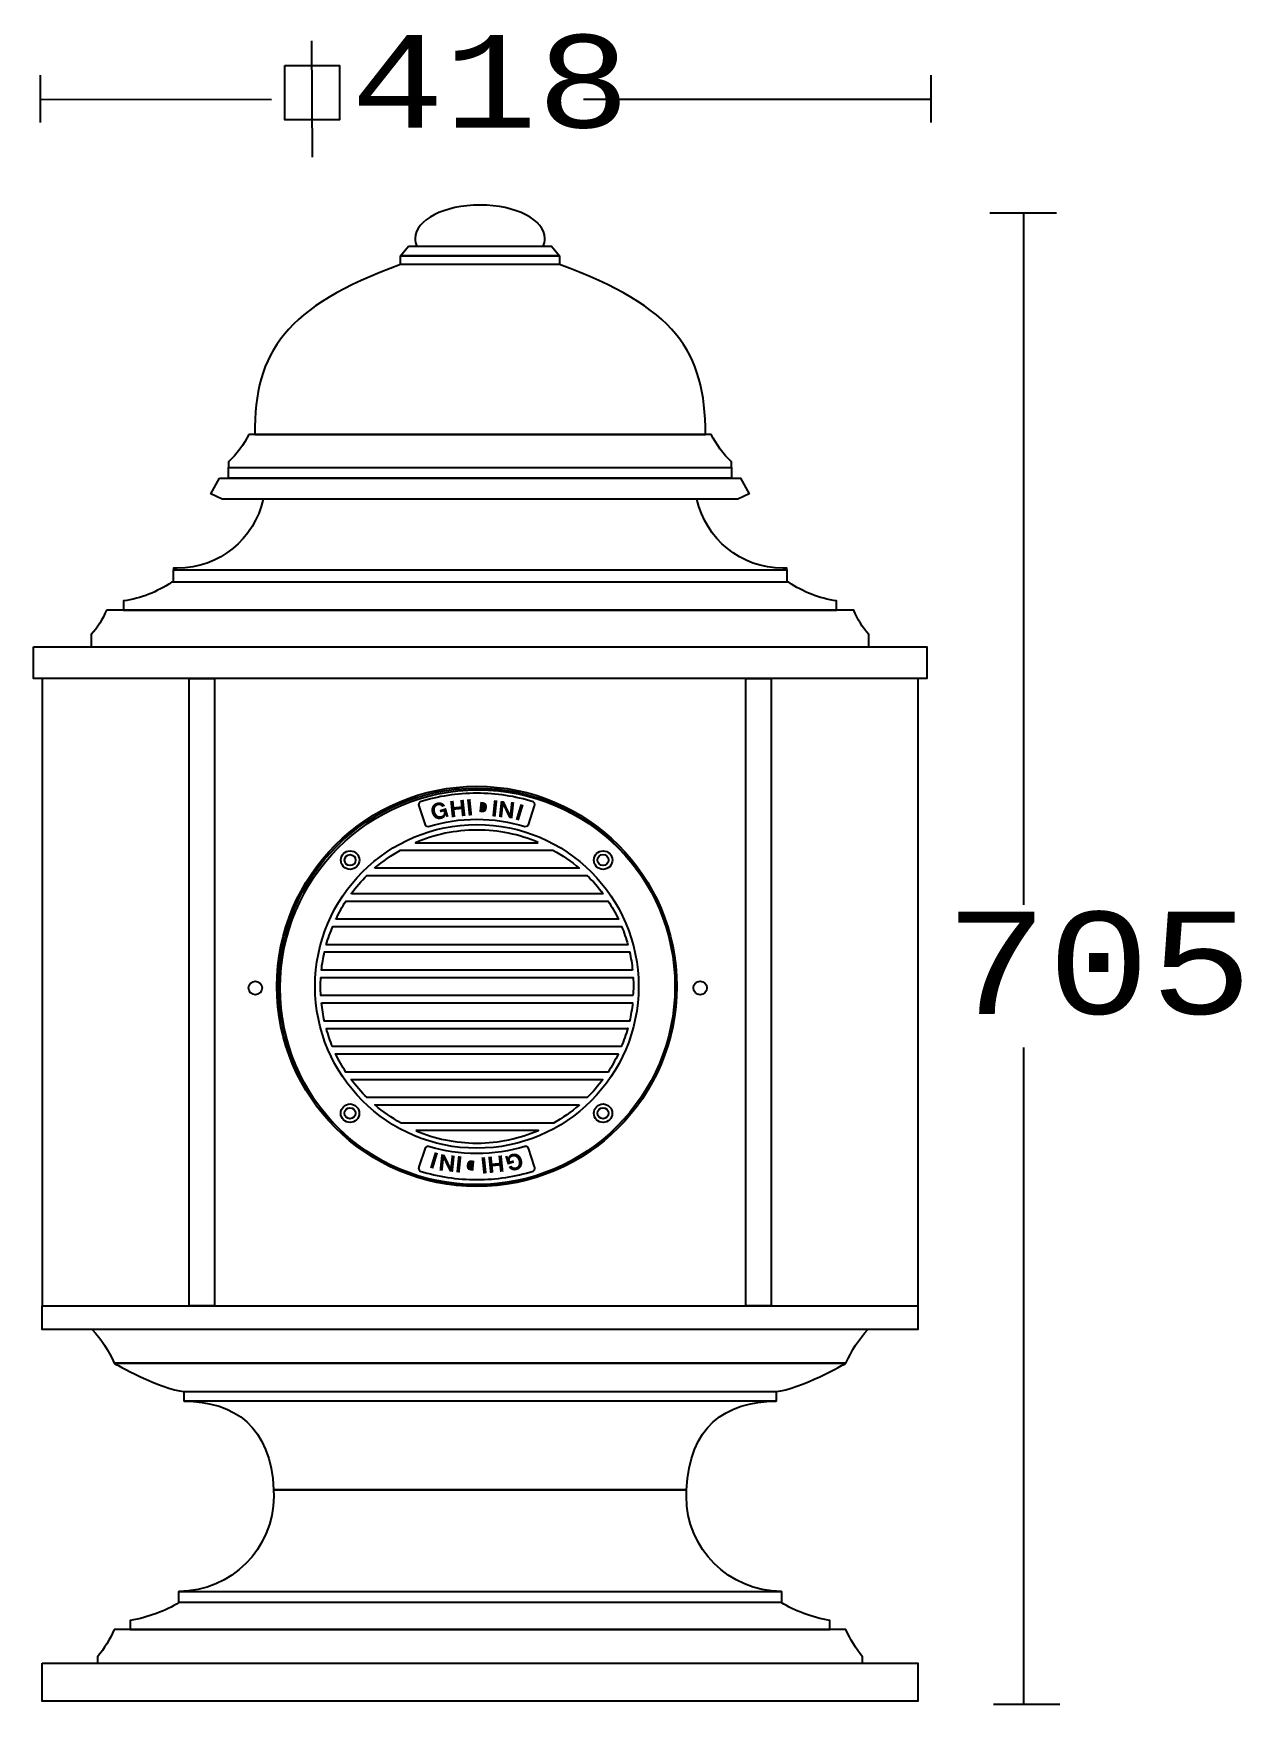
# Model space of a CAD drawing. Extents: x 0 to 181, y 0 to 250.
import ezdxf

# ---------------------------------------------------------------- set-up
doc = ezdxf.new("R2010")
doc.units = 0
doc.layers.add('LIVELLO_1', color=160, linetype='Continuous')
doc.styles.add('STD', font='txt')

# ---------------------------------------------------------------- blocks, each defined once
blk = doc.blocks.new('AI9-BLK1')
at = {"layer": 'LIVELLO_1'}
h = blk.add_hatch(color=7, dxfattribs=at)
h.dxf.hatch_style = 2
h.paths.add_polyline_path([(-23.91, 7.54), (-23.37, 7.6), (-23.48, 8.64), (-22.51, 8.74), (-22.4, 7.7), (-21.86, 7.76), (-22.12, 10.17), (-22.65, 10.11), (-22.55, 9.19), (-23.53, 9.09), (-23.63, 10.02), (-24.16, 9.96)])
h = blk.add_hatch(color=7, dxfattribs=at)
h.dxf.hatch_style = 2
h.paths.add_polyline_path([(-21.39, 7.79), (-20.86, 7.85), (-21.11, 10.27), (-21.64, 10.21)])
h = blk.add_hatch(color=7, dxfattribs=at)
h.dxf.hatch_style = 2
edge = h.paths.add_edge_path(flags=16)
edge.add_spline(control_points=[(-20.39, 7.94), (-20.39, 7.94), (-19.35, 7.83), (-19.35, 7.83), (-18.61, 7.76), (-18.2, 8.24), (-18.12, 8.94), (-18.04, 9.74), (-18.47, 10.18), (-19.09, 10.25), (-19.09, 10.25), (-20.14, 10.36), (-20.14, 10.36), (-20.14, 10.36), (-20.39, 7.94), (-20.39, 7.94)], knot_values=[0, 0, 0, 0, 1, 1, 1, 2, 2, 2, 3, 3, 3, 4, 4, 4, 5, 5, 5, 5], degree=3, periodic=0)
edge = h.paths.add_edge_path()
edge.add_spline(control_points=[(-19.65, 9.86), (-19.65, 9.86), (-19.27, 9.82), (-19.27, 9.82), (-18.75, 9.76), (-18.61, 9.43), (-18.66, 8.95), (-18.71, 8.41), (-19.03, 8.26), (-19.34, 8.29), (-19.34, 8.29), (-19.81, 8.33), (-19.81, 8.33), (-19.81, 8.33), (-19.65, 9.86), (-19.65, 9.86)], knot_values=[0, 0, 0, 0, 1, 1, 1, 2, 2, 2, 3, 3, 3, 4, 4, 4, 5, 5, 5, 5], degree=3, periodic=0)
h = blk.add_hatch(color=7, dxfattribs=at)
h.dxf.hatch_style = 2
h.paths.add_polyline_path([(-17.87, 7.69), (-17.35, 7.64), (-17.09, 10.05), (-17.62, 10.11)])
h = blk.add_hatch(color=7, dxfattribs=at)
h.dxf.hatch_style = 2
h.paths.add_polyline_path([(-16.88, 7.59), (-16.38, 7.54), (-16.21, 9.15), (-16.2, 9.15), (-15.37, 7.43), (-14.84, 7.37), (-14.58, 9.79), (-15.08, 9.84), (-15.25, 8.22), (-15.26, 8.22), (-16.1, 9.95), (-16.62, 10)])
h = blk.add_hatch(color=7, dxfattribs=at)
h.dxf.hatch_style = 2
edge = h.paths.add_edge_path()
edge.add_spline(control_points=[(-24.7, 7.58), (-24.7, 7.58), (-24.38, 7.68), (-24.38, 7.68), (-24.38, 7.68), (-24.76, 8.94), (-24.76, 8.94), (-24.76, 8.94), (-25.74, 8.64), (-25.74, 8.64), (-25.74, 8.64), (-25.62, 8.26), (-25.62, 8.26), (-25.62, 8.26), (-25.11, 8.41), (-25.11, 8.41), (-25.03, 8.08), (-25.17, 7.84), (-25.51, 7.74), (-25.96, 7.61), (-26.26, 7.94), (-26.38, 8.33), (-26.5, 8.73), (-26.45, 9.18), (-25.99, 9.32), (-25.75, 9.39), (-25.51, 9.32), (-25.38, 9.08), (-25.38, 9.08), (-24.89, 9.23), (-24.89, 9.23), (-25.1, 9.74), (-25.64, 9.89), (-26.12, 9.75), (-26.84, 9.53), (-27.1, 8.86), (-26.89, 8.17), (-26.68, 7.5), (-26.09, 7.09), (-25.38, 7.31), (-25.15, 7.38), (-24.94, 7.54), (-24.84, 7.83), (-24.84, 7.83), (-24.7, 7.58), (-24.7, 7.58)], knot_values=[0, 0, 0, 0, 1, 1, 1, 2, 2, 2, 3, 3, 3, 4, 4, 4, 5, 5, 5, 6, 6, 6, 7, 7, 7, 8, 8, 8, 9, 9, 9, 10, 10, 10, 11, 11, 11, 12, 12, 12, 13, 13, 13, 14, 14, 14, 15, 15, 15, 15], degree=3, periodic=0)
h = blk.add_hatch(color=7, dxfattribs=at)
h.dxf.hatch_style = 2
h.paths.add_polyline_path([(-14.38, 7.21), (-13.88, 7.06), (-13.17, 9.38), (-13.68, 9.53)])
h = blk.add_hatch(color=7, dxfattribs=at)
h.dxf.hatch_style = 2
h.paths.add_polyline_path([(-25.95, -42.55), (-26.46, -42.4), (-27.17, -44.72), (-26.66, -44.87)])
h = blk.add_hatch(color=7, dxfattribs=at)
h.dxf.hatch_style = 2
h.paths.add_polyline_path([(-23.46, -42.93), (-23.95, -42.88), (-24.13, -44.49), (-24.13, -44.49), (-24.97, -42.77), (-25.5, -42.71), (-25.75, -45.13), (-25.25, -45.18), (-25.08, -43.56), (-25.08, -43.56), (-24.24, -45.29), (-23.71, -45.35)])
h = blk.add_hatch(color=7, dxfattribs=at)
h.dxf.hatch_style = 2
h.paths.add_polyline_path([(-22.46, -43.03), (-22.99, -42.97), (-23.24, -45.39), (-22.71, -45.45)])
h = blk.add_hatch(color=7, dxfattribs=at)
h.dxf.hatch_style = 2
edge = h.paths.add_edge_path(flags=16)
edge.add_spline(control_points=[(-19.95, -43.28), (-19.95, -43.28), (-20.99, -43.17), (-20.99, -43.17), (-21.73, -43.09), (-22.14, -43.58), (-22.21, -44.28), (-22.3, -45.08), (-21.86, -45.52), (-21.24, -45.59), (-21.24, -45.59), (-20.2, -45.7), (-20.2, -45.7), (-20.2, -45.7), (-19.95, -43.28), (-19.95, -43.28)], knot_values=[0, 0, 0, 0, 1, 1, 1, 2, 2, 2, 3, 3, 3, 4, 4, 4, 5, 5, 5, 5], degree=3, periodic=0)
edge = h.paths.add_edge_path()
edge.add_spline(control_points=[(-20.68, -45.2), (-20.68, -45.2), (-21.06, -45.15), (-21.06, -45.15), (-21.59, -45.1), (-21.73, -44.77), (-21.67, -44.28), (-21.62, -43.75), (-21.3, -43.59), (-21, -43.62), (-21, -43.62), (-20.53, -43.67), (-20.53, -43.67), (-20.53, -43.67), (-20.68, -45.2), (-20.68, -45.2)], knot_values=[0, 0, 0, 0, 1, 1, 1, 2, 2, 2, 3, 3, 3, 4, 4, 4, 5, 5, 5, 5], degree=3, periodic=0)
h = blk.add_hatch(color=7, dxfattribs=at)
h.dxf.hatch_style = 2
h.paths.add_polyline_path([(-18.95, -43.14), (-19.48, -43.19), (-19.22, -45.61), (-18.69, -45.55)])
h = blk.add_hatch(color=7, dxfattribs=at)
h.dxf.hatch_style = 2
h.paths.add_polyline_path([(-16.43, -42.88), (-16.96, -42.94), (-16.85, -43.98), (-17.83, -44.08), (-17.94, -43.04), (-18.47, -43.1), (-18.22, -45.51), (-17.69, -45.46), (-17.78, -44.53), (-16.81, -44.43), (-16.71, -45.35), (-16.18, -45.3)])
h = blk.add_hatch(color=7, dxfattribs=at)
h.dxf.hatch_style = 2
edge = h.paths.add_edge_path()
edge.add_spline(control_points=[(-15.64, -42.92), (-15.64, -42.92), (-15.96, -43.02), (-15.96, -43.02), (-15.96, -43.02), (-15.58, -44.28), (-15.58, -44.28), (-15.58, -44.28), (-14.6, -43.98), (-14.6, -43.98), (-14.6, -43.98), (-14.71, -43.59), (-14.71, -43.59), (-14.71, -43.59), (-15.23, -43.75), (-15.23, -43.75), (-15.3, -43.42), (-15.16, -43.19), (-14.83, -43.08), (-14.37, -42.94), (-14.08, -43.28), (-13.96, -43.67), (-13.84, -44.07), (-13.89, -44.52), (-14.35, -44.66), (-14.59, -44.73), (-14.82, -44.66), (-14.96, -44.42), (-14.96, -44.42), (-15.45, -44.56), (-15.45, -44.56), (-15.23, -45.08), (-14.69, -45.23), (-14.22, -45.09), (-13.5, -44.87), (-13.24, -44.2), (-13.45, -43.51), (-13.66, -42.84), (-14.24, -42.43), (-14.96, -42.66), (-15.19, -42.72), (-15.39, -42.88), (-15.5, -43.17), (-15.5, -43.17), (-15.64, -42.92), (-15.64, -42.92)], knot_values=[0, 0, 0, 0, 1, 1, 1, 2, 2, 2, 3, 3, 3, 4, 4, 4, 5, 5, 5, 6, 6, 6, 7, 7, 7, 8, 8, 8, 9, 9, 9, 10, 10, 10, 11, 11, 11, 12, 12, 12, 13, 13, 13, 14, 14, 14, 15, 15, 15, 15], degree=3, periodic=0)
at = {"layer": 'LIVELLO_1', "color": 7}
for p, q in [((-44.82, 123.36), (-44.75, 106.01)), ((-85.31, 111.19), (-85.31, 118.26)), ((47.65, 111.19), (47.65, 118.26)), ((-85.31, 114.65), (-50.81, 114.61)), ((-4.26, 114.65), (47.65, 114.65)), ((66.34, 97.65), (56.41, 97.65)), ((61.46, -5.5), (61.46, 97.62)), ((-85.05, 28.25), (-85.05, -65.33)), ((45.67, 28.25), (45.67, -65.33)), ((61.46, -124.8), (61.46, -26.77)), ((66.86, -124.8), (56.93, -124.8))]:
    blk.add_line(p, q, dxfattribs=at)
for points in [[(-48.81, 119.68), (-40.69, 119.68), (-40.69, 111.57), (-48.81, 111.57)], [(-30.36, 92.73), (-9.02, 92.73), (-7.83, 91.3), (-31.55, 91.3)], [(-31.55, 91.3), (-7.83, 91.3), (-7.83, 89.99), (-31.55, 89.99)], [(-58.56, 58.15), (19.18, 58.15), (20.48, 55.79), (18.79, 55), (-58.17, 55), (-59.86, 55.79)], [(-57.23, 59.72), (17.85, 59.72), (17.85, 58.15), (-57.23, 58.15)], [(-65.46, 44.45), (26.08, 44.45), (26.08, 42.6), (-65.46, 42.6)], [(-86.35, 32.96), (46.97, 32.96), (46.97, 28.25), (-86.35, 28.25)], [(-63.11, 28.25), (-59.34, 28.25), (-59.34, -65.33), (-63.11, -65.33)], [(19.96, 28.25), (23.74, 28.25), (23.74, -65.33), (19.96, -65.33)], [(-85.05, -65.33), (45.67, -65.33), (45.67, -68.84), (-85.05, -68.84)], [(-63.87, -78.09), (24.5, -78.09), (24.5, -79.56), (-63.87, -79.56)], [(-64.65, -107.91), (25.28, -107.91), (25.28, -109.59), (-64.65, -109.59)], [(-85.05, -118.62), (45.67, -118.62), (45.67, -124.3), (-85.05, -124.3)]]:
    blk.add_lwpolyline(points, close=True, dxfattribs=at)
for centre, radius in [((-20.17, -17.67), 29.84), ((-20.17, -17.67), 29.57), ((-19.97, -17.9), 29.55), ((-20.17, -17.67), 24.14), ((-39.08, 1.16), 1.38), ((-1.32, 1.16), 1.38), ((-39.08, 1.16), 0.824), ((-1.33, 1.17), 0.825), ((-53.23, -17.9), 1.01), ((13.16, -17.9), 1.01), ((-39.09, -36.59), 1.38), ((-39.1, -36.59), 0.826), ((-1.33, -36.59), 1.38), ((-1.33, -36.59), 0.825)]:
    blk.add_circle(centre, radius, dxfattribs=at)
for points, knots in [([(-29.37, 93.9), (-29.37, 96.65), (-25.03, 98.88), (-19.69, 98.88), (-14.34, 98.88), (-10.01, 96.65), (-10.01, 93.9), (-10.01, 93.49), (-10.1, 93.1), (-10.28, 92.73), (-10.28, 92.73), (-29.1, 92.73), (-29.1, 92.73), (-29.27, 93.1), (-29.37, 93.49), (-29.37, 93.9)], [0, 0, 0, 0, 1, 1, 1, 2, 2, 2, 3, 3, 3, 4, 4, 4, 5, 5, 5, 5]), ([(-53.32, 64.67), (-53.32, 77.07), (-48.76, 83.71), (-31.55, 89.99), (-31.55, 89.99), (-7.83, 89.99), (-7.83, 89.99), (9.39, 83.71), (13.95, 77.07), (13.95, 64.67), (13.95, 64.67), (-53.32, 64.67), (-53.32, 64.67)], [0, 0, 0, 0, 1, 1, 1, 2, 2, 2, 3, 3, 3, 4, 4, 4, 4]), ([(-54.19, 64.67), (-54.19, 64.67), (14.81, 64.67), (14.81, 64.67), (15.58, 63.12), (16.62, 61.74), (17.85, 60.56), (17.85, 60.56), (17.85, 59.72), (17.85, 59.72), (17.85, 59.72), (-57.23, 59.72), (-57.23, 59.72), (-57.23, 59.72), (-57.23, 60.56), (-57.23, 60.56), (-55.99, 61.74), (-54.95, 63.12), (-54.19, 64.67)], [0, 0, 0, 0, 1, 1, 1, 2, 2, 2, 3, 3, 3, 4, 4, 4, 5, 5, 5, 6, 6, 6, 6]), ([(-52.06, 55), (-52.06, 55), (12.68, 55), (12.68, 55), (13.97, 49.11), (19.22, 44.69), (25.5, 44.69), (25.5, 44.69), (26.08, 44.7), (26.08, 44.7), (26.08, 44.7), (26.08, 44.45), (26.08, 44.45), (26.08, 44.45), (-65.46, 44.45), (-65.46, 44.45), (-65.46, 44.45), (-65.46, 44.7), (-65.46, 44.7), (-65.46, 44.7), (-64.87, 44.69), (-64.87, 44.69), (-58.59, 44.69), (-53.34, 49.11), (-52.06, 55)], [0, 0, 0, 0, 1, 1, 1, 2, 2, 2, 3, 3, 3, 4, 4, 4, 5, 5, 5, 6, 6, 6, 7, 7, 7, 8, 8, 8, 8]), ([(-65.75, 42.6), (-65.75, 42.6), (26.38, 42.6), (26.38, 42.6), (28.48, 41.18), (30.91, 40.21), (33.53, 39.82), (33.53, 39.82), (33.53, 38.43), (33.53, 38.43), (33.53, 38.43), (-72.91, 38.43), (-72.91, 38.43), (-72.91, 38.43), (-72.91, 39.82), (-72.91, 39.82), (-70.29, 40.21), (-67.85, 41.18), (-65.75, 42.6)], [0, 0, 0, 0, 1, 1, 1, 2, 2, 2, 3, 3, 3, 4, 4, 4, 5, 5, 5, 6, 6, 6, 6]), ([(-75.46, 38.43), (-75.46, 38.43), (36.09, 38.43), (36.09, 38.43), (36.63, 37.09), (37.4, 35.86), (38.35, 34.8), (38.35, 34.8), (38.35, 32.96), (38.35, 32.96), (38.35, 32.96), (-77.72, 32.96), (-77.72, 32.96), (-77.72, 32.96), (-77.72, 34.8), (-77.72, 34.8), (-76.77, 35.86), (-76, 37.09), (-75.46, 38.43)], [0, 0, 0, 0, 1, 1, 1, 2, 2, 2, 3, 3, 3, 4, 4, 4, 5, 5, 5, 6, 6, 6, 6]), ([(-20.18, 7.25), (-22.68, 7.25), (-25.09, 6.88), (-27.36, 6.19), (-27.76, 6.13), (-27.9, 6.43), (-27.9, 6.43), (-27.9, 6.43), (-28.82, 9.24), (-28.82, 9.24), (-28.82, 9.24), (-28.98, 9.66), (-28.61, 9.86), (-25.95, 10.69), (-23.12, 11.13), (-20.18, 11.13), (-17.24, 11.13), (-14.42, 10.69), (-11.75, 9.86), (-11.38, 9.66), (-11.54, 9.24), (-11.54, 9.24), (-11.54, 9.24), (-12.46, 6.43), (-12.46, 6.43), (-12.46, 6.43), (-12.6, 6.13), (-13, 6.19), (-15.28, 6.88), (-17.68, 7.25), (-20.18, 7.25)], [0, 0, 0, 0, 1, 1, 1, 2, 2, 2, 3, 3, 3, 4, 4, 4, 5, 5, 5, 6, 6, 6, 7, 7, 7, 8, 8, 8, 9, 9, 9, 10, 10, 10, 10]), ([(-11.04, 3.81), (-13.83, 4.99), (-16.91, 5.65), (-20.14, 5.65), (-23.39, 5.65), (-26.49, 4.97), (-29.3, 3.76), (-29.3, 3.76), (-11.01, 3.76), (-11.01, 3.76)], [0, 0, 0, 0, 1, 1, 1, 2, 2, 2, 3, 3, 3, 3]), ([(-35.38, -0.05), (-35.38, -0.05), (-4.88, -0.05), (-4.88, -0.05), (-6.09, 0.99), (-7.4, 1.88), (-8.81, 2.66), (-8.81, 2.66), (-31.56, 2.66), (-31.56, 2.66), (-32.93, 1.9), (-34.2, 1), (-35.38, -0.01), (-35.38, -0.01), (-35.38, -0.05), (-35.38, -0.05)], [0, 0, 0, 0, 1, 1, 1, 2, 2, 2, 3, 3, 3, 4, 4, 4, 5, 5, 5, 5]), ([(-38.88, -3.85), (-38.88, -3.85), (-1.34, -3.85), (-1.34, -3.85), (-2.06, -2.88), (-2.86, -1.97), (-3.73, -1.12), (-3.73, -1.12), (-36.58, -1.13), (-36.58, -1.13), (-37.42, -1.97), (-38.2, -2.87), (-38.91, -3.83), (-38.91, -3.83), (-38.88, -3.85), (-38.88, -3.85)], [0, 0, 0, 0, 1, 1, 1, 2, 2, 2, 3, 3, 3, 4, 4, 4, 5, 5, 5, 5]), ([(-41.22, -7.65), (-41.22, -7.65), (0.96, -7.65), (0.96, -7.65), (0.51, -6.72), (-0.01, -5.8), (-0.57, -4.94), (-0.57, -4.94), (-39.7, -4.94), (-39.7, -4.94), (-40.24, -5.78), (-40.76, -6.71), (-41.2, -7.62), (-41.2, -7.62), (-41.22, -7.65), (-41.22, -7.65)], [0, 0, 0, 0, 1, 1, 1, 2, 2, 2, 3, 3, 3, 4, 4, 4, 5, 5, 5, 5]), ([(-42.67, -11.45), (-42.67, -11.45), (2.35, -11.45), (2.35, -11.45), (2.09, -10.51), (1.81, -9.63), (1.44, -8.74), (1.44, -8.74), (-41.65, -8.74), (-41.65, -8.74), (-42.03, -9.63), (-42.38, -10.53), (-42.65, -11.47), (-42.65, -11.47), (-42.67, -11.45), (-42.67, -11.45)], [0, 0, 0, 0, 1, 1, 1, 2, 2, 2, 3, 3, 3, 4, 4, 4, 5, 5, 5, 5]), ([(3.07, -15.25), (2.97, -14.33), (2.84, -13.43), (2.64, -12.54), (2.64, -12.54), (-42.9, -12.54), (-42.9, -12.54), (-43.1, -13.43), (-43.27, -14.32), (-43.36, -15.24), (-43.36, -15.24), (3.07, -15.25), (3.07, -15.25)], [0, 0, 0, 0, 1, 1, 1, 2, 2, 2, 3, 3, 3, 4, 4, 4, 4]), ([(3.12, -19.05), (3.14, -18.61), (3.21, -18.15), (3.21, -17.7), (3.21, -17.24), (3.19, -16.78), (3.17, -16.34), (3.17, -16.34), (-43.45, -16.35), (-43.45, -16.35), (-43.48, -16.79), (-43.49, -17.24), (-43.49, -17.7), (-43.49, -18.15), (-43.48, -18.59), (-43.45, -19.03), (-43.45, -19.03), (3.12, -19.05), (3.12, -19.05)], [0, 0, 0, 0, 1, 1, 1, 2, 2, 2, 3, 3, 3, 4, 4, 4, 5, 5, 5, 6, 6, 6, 6]), ([(-43.34, -20.14), (-43.25, -21.06), (-43.12, -21.97), (-42.92, -22.86), (-42.92, -22.86), (2.62, -22.86), (2.62, -22.86), (2.82, -21.97), (2.98, -21.07), (3.08, -20.15), (3.08, -20.15), (-43.34, -20.14), (-43.34, -20.14)], [0, 0, 0, 0, 1, 1, 1, 2, 2, 2, 3, 3, 3, 4, 4, 4, 4]), ([(2.39, -23.94), (2.39, -23.94), (-42.63, -23.94), (-42.63, -23.94), (-42.37, -24.89), (-42.09, -25.77), (-41.72, -26.66), (-41.72, -26.66), (1.38, -26.66), (1.38, -26.66), (1.75, -25.77), (2.11, -24.87), (2.37, -23.92), (2.37, -23.92), (2.39, -23.94), (2.39, -23.94)], [0, 0, 0, 0, 1, 1, 1, 2, 2, 2, 3, 3, 3, 4, 4, 4, 5, 5, 5, 5]), ([(0.95, -27.74), (0.95, -27.74), (-41.24, -27.74), (-41.24, -27.74), (-40.79, -28.68), (-40.27, -29.6), (-39.71, -30.46), (-39.71, -30.46), (-0.58, -30.46), (-0.58, -30.46), (-0.04, -29.62), (0.49, -28.68), (0.92, -27.77), (0.92, -27.77), (0.95, -27.74), (0.95, -27.74)], [0, 0, 0, 0, 1, 1, 1, 2, 2, 2, 3, 3, 3, 4, 4, 4, 5, 5, 5, 5]), ([(-1.4, -31.54), (-1.4, -31.54), (-38.94, -31.54), (-38.94, -31.54), (-38.21, -32.51), (-37.42, -33.43), (-36.55, -34.27), (-36.55, -34.27), (-3.7, -34.26), (-3.7, -34.26), (-2.86, -33.42), (-2.07, -32.52), (-1.37, -31.57), (-1.37, -31.57), (-1.4, -31.54), (-1.4, -31.54)], [0, 0, 0, 0, 1, 1, 1, 2, 2, 2, 3, 3, 3, 4, 4, 4, 5, 5, 5, 5]), ([(-4.9, -35.35), (-4.9, -35.35), (-35.4, -35.35), (-35.4, -35.35), (-34.19, -36.38), (-32.87, -37.28), (-31.48, -38.06), (-31.48, -38.06), (-8.73, -38.06), (-8.73, -38.06), (-7.36, -37.29), (-6.08, -36.4), (-4.9, -35.38), (-4.9, -35.38), (-4.9, -35.35), (-4.9, -35.35)], [0, 0, 0, 0, 1, 1, 1, 2, 2, 2, 3, 3, 3, 4, 4, 4, 5, 5, 5, 5]), ([(-29.24, -39.21), (-26.45, -40.39), (-23.37, -41.05), (-20.14, -41.05), (-16.88, -41.05), (-13.79, -40.36), (-10.98, -39.16), (-10.98, -39.16), (-29.27, -39.15), (-29.27, -39.15)], [0, 0, 0, 0, 1, 1, 1, 2, 2, 2, 3, 3, 3, 3]), ([(-20.18, -42.62), (-17.68, -42.62), (-15.28, -42.25), (-13, -41.56), (-12.6, -41.5), (-12.46, -41.79), (-12.46, -41.79), (-12.46, -41.79), (-11.54, -44.6), (-11.54, -44.6), (-11.54, -44.6), (-11.38, -45.03), (-11.75, -45.23), (-14.42, -46.05), (-17.24, -46.49), (-20.18, -46.49), (-23.12, -46.49), (-25.95, -46.05), (-28.61, -45.23), (-28.98, -45.03), (-28.82, -44.6), (-28.82, -44.6), (-28.82, -44.6), (-27.9, -41.79), (-27.9, -41.79), (-27.9, -41.79), (-27.76, -41.5), (-27.36, -41.56), (-25.09, -42.25), (-22.68, -42.62), (-20.18, -42.62)], [0, 0, 0, 0, 1, 1, 1, 2, 2, 2, 3, 3, 3, 4, 4, 4, 5, 5, 5, 6, 6, 6, 7, 7, 7, 8, 8, 8, 9, 9, 9, 10, 10, 10, 10]), ([(-77.57, -68.84), (-77.57, -68.84), (38.2, -68.84), (38.2, -68.84), (36.84, -70.31), (35.72, -72.01), (34.92, -73.88), (34.92, -73.88), (-74.3, -73.88), (-74.3, -73.88), (-75.1, -72.01), (-76.21, -70.31), (-77.57, -68.84)], [0, 0, 0, 0, 1, 1, 1, 2, 2, 2, 3, 3, 3, 4, 4, 4, 4]), ([(-74.3, -73.88), (-74.3, -73.88), (34.92, -73.88), (34.92, -73.88), (34.92, -73.88), (27.95, -77.83), (24.5, -78.09), (24.5, -78.09), (-63.87, -78.09), (-63.87, -78.09), (-67.33, -77.83), (-74.3, -73.88), (-74.3, -73.88)], [0, 0, 0, 0, 1, 1, 1, 2, 2, 2, 3, 3, 3, 4, 4, 4, 4]), ([(-50.5, -92.79), (-50.88, -83.38), (-56.3, -79.56), (-63.87, -79.56), (-63.87, -79.56), (24.5, -79.56), (24.5, -79.56), (16.92, -79.56), (11.51, -83.38), (11.12, -92.79), (11.12, -92.79), (-50.5, -92.79), (-50.5, -92.79)], [0, 0, 0, 0, 1, 1, 1, 2, 2, 2, 3, 3, 3, 4, 4, 4, 4]), ([(-50.5, -92.79), (-50.5, -92.79), (11.12, -92.79), (11.12, -92.79), (11.12, -92.79), (11.1, -93.73), (11.1, -93.73), (11.1, -101.56), (17.45, -107.91), (25.28, -107.91), (25.28, -107.91), (-64.65, -107.91), (-64.65, -107.91), (-56.82, -107.91), (-50.48, -101.56), (-50.48, -93.73), (-50.48, -93.73), (-50.5, -92.79), (-50.5, -92.79)], [0, 0, 0, 0, 1, 1, 1, 2, 2, 2, 3, 3, 3, 4, 4, 4, 5, 5, 5, 6, 6, 6, 6]), ([(-64.62, -109.59), (-64.62, -109.59), (25.24, -109.59), (25.24, -109.59), (27.28, -110.82), (29.77, -111.75), (32.53, -112.28), (32.53, -112.28), (32.53, -113.58), (32.53, -113.58), (32.53, -113.58), (-71.9, -113.58), (-71.9, -113.58), (-71.9, -113.58), (-71.9, -112.28), (-71.9, -112.28), (-69.14, -111.75), (-66.66, -110.82), (-64.62, -109.59)], [0, 0, 0, 0, 1, 1, 1, 2, 2, 2, 3, 3, 3, 4, 4, 4, 5, 5, 5, 6, 6, 6, 6]), ([(-74.3, -113.58), (-74.3, -113.58), (34.92, -113.58), (34.92, -113.58), (35.55, -115.08), (36.4, -116.46), (37.41, -117.69), (37.41, -117.69), (37.41, -118.62), (37.41, -118.62), (37.41, -118.62), (-76.79, -118.62), (-76.79, -118.62), (-76.79, -118.62), (-76.79, -117.69), (-76.79, -117.69), (-75.77, -116.46), (-74.92, -115.08), (-74.3, -113.58)], [0, 0, 0, 0, 1, 1, 1, 2, 2, 2, 3, 3, 3, 4, 4, 4, 5, 5, 5, 6, 6, 6, 6])]:
    blk.add_open_spline(points, degree=3, knots=knots, dxfattribs=at)
at = {"layer": 'LIVELLO_1', "color": 7, "attachment_point": 1, "style": 'STD'}
for s, insert, char_height in [('\\fCourier|b0|i0;\\H13.8325;\\W1.00;\\C7;418', (-38.91, 124.26), 13.8325), ('\\fCourier|b0|i0;\\H15.2535;\\W1.00;\\C7;705', (49.72, -6.53), 15.2535)]:
    blk.add_mtext(s, dxfattribs=dict(at, insert=insert, char_height=char_height))

msp = doc.modelspace()

# ---------------------------------------------------------------- block references
at = {"layer": 'LIVELLO_1', "color": 7}
msp.add_blockref('AI9-BLK1', (86.625548, 125.037071), dxfattribs=at)

doc.saveas('drawing.dxf')
